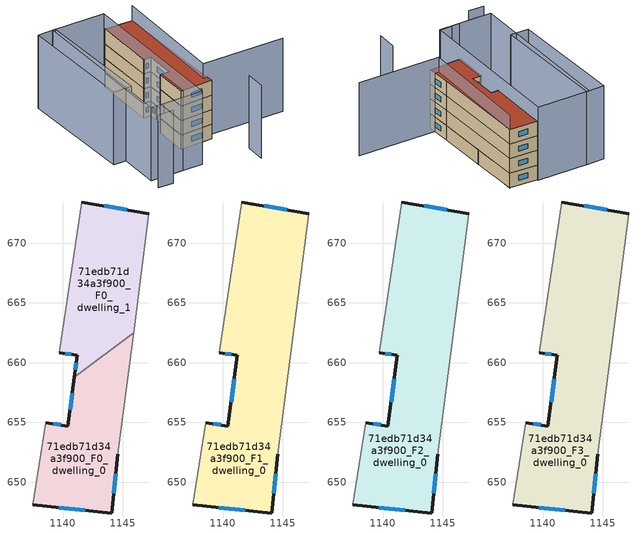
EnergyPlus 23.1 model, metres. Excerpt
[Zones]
71edb71d34a3f900_F0_dwelling_0
 floor ground (EU_floor_Construction): 1145.92,662.51 1144.6,652.33 1144.11,647.42 1137.48,648.09 1138.58,654.97 1140.44,654.7 1140.98,658.78 z0
 wall outside (EU_wall_Construction): 1140.98,658.78 1140.44,654.7 1138.58,654.97 / 1137.48,648.09 1144.11,647.42 1144.6,652.33 z0:3
 wall adiabatic (EU_wall_Construction): 1138.58,654.97 1137.48,648.09 / 1144.6,652.33 1145.92,662.51 z0:3
 wall to 71edb71d34a3f900_F0_dwelling_1 (EU_wall_Construction): 1145.92,662.51 1140.98,658.78 z0:3
 window (EU_Window_Construction): 1139.82,654.79 1139.2,654.88 / 1140.8,657.42 1140.62,656.06 / 1144.27,649.06 1144.44,650.69 / 1139.69,647.87 1141.9,647.65 z1:2
71edb71d34a3f900_F0_dwelling_1
 floor ground (EU_floor_Construction): 1147.21,672.44 1145.92,662.51 1140.98,658.78 1141.22,660.62 1139.71,660.82 1141.6,673.43 z0
 wall outside (EU_wall_Construction): 1139.71,660.82 1141.22,660.62 1140.98,658.78 / 1147.21,672.44 1141.6,673.43 z0:3
 wall adiabatic (EU_wall_Construction): 1141.6,673.43 1139.71,660.82 / 1145.92,662.51 1147.21,672.44 z0:3
 window (EU_Window_Construction): 1140.21,660.76 1140.72,660.69 / 1145.34,672.77 1143.47,673.1 / 1141.14,660.01 1141.06,659.4 z1:2
71edb71d34a3f900_F1_dwelling_0
 floor to 71edb71d34a3f900_F0_dwelling_0 (EU_floor_Construction): 1145.92,662.51 1144.6,652.33 1144.11,647.42 1137.48,648.09 1138.58,654.97 1140.44,654.7 1140.98,658.78 z3
 floor to 71edb71d34a3f900_F0_dwelling_1 (EU_floor_Construction): 1147.21,672.44 1145.92,662.51 1140.98,658.78 1141.22,660.62 1139.71,660.82 1141.6,673.43 z3
 wall outside (EU_wall_Construction): 1139.71,660.82 1141.22,660.62 1140.44,654.7 1138.58,654.97 / 1147.21,672.44 1141.6,673.43 / 1137.48,648.09 1144.11,647.42 1144.6,652.33 z3:6
 wall adiabatic (EU_wall_Construction): 1138.58,654.97 1137.48,648.09 / 1141.6,673.43 1139.71,660.82 / 1144.6,652.33 1147.21,672.44 z3:6
 window (EU_Window_Construction): 1139.82,654.79 1139.2,654.88 / 1140.96,658.65 1140.7,656.67 / 1140.21,660.76 1140.72,660.69 / 1145.34,672.77 1143.47,673.1 / 1144.27,649.06 1144.44,650.69 / 1139.69,647.87 1141.9,647.65 z4:5
71edb71d34a3f900_F2_dwelling_0
 floor to 71edb71d34a3f900_F1_dwelling_0 (EU_floor_Construction): 1147.21,672.44 1144.6,652.33 1144.11,647.42 1137.48,648.09 1138.58,654.97 1140.44,654.7 1141.22,660.62 1139.71,660.82 1141.6,673.43 z6
 wall outside (EU_wall_Construction): 1139.71,660.82 1141.22,660.62 1140.44,654.7 1138.58,654.97 / 1147.21,672.44 1141.6,673.43 / 1137.48,648.09 1144.11,647.42 1144.6,652.33 z6:9
 wall adiabatic (EU_wall_Construction): 1138.58,654.97 1137.48,648.09 / 1141.6,673.43 1139.71,660.82 / 1144.6,652.33 1147.21,672.44 z6:9
 window (EU_Window_Construction): 1139.82,654.79 1139.2,654.88 / 1140.96,658.65 1140.7,656.67 / 1140.21,660.76 1140.72,660.69 / 1145.34,672.77 1143.47,673.1 / 1144.27,649.06 1144.44,650.69 / 1139.69,647.87 1141.9,647.65 z7:8
71edb71d34a3f900_F3_dwelling_0
 floor to 71edb71d34a3f900_F2_dwelling_0 (EU_floor_Construction): 1147.21,672.44 1144.6,652.33 1144.11,647.42 1137.48,648.09 1138.58,654.97 1140.44,654.7 1141.22,660.62 1139.71,660.82 1141.6,673.43 z9
 wall outside (EU_wall_Construction): 1139.71,660.82 1141.22,660.62 1140.44,654.7 1138.58,654.97 / 1147.21,672.44 1141.6,673.43 / 1137.48,648.09 1144.11,647.42 1144.6,652.33 z9:12
 wall adiabatic (EU_wall_Construction): 1138.58,654.97 1137.48,648.09 / 1141.6,673.43 1139.71,660.82 / 1144.6,652.33 1147.21,672.44 z9:12
 window (EU_Window_Construction): 1139.82,654.79 1139.2,654.88 / 1140.96,658.65 1140.7,656.67 / 1140.21,660.76 1140.72,660.69 / 1145.34,672.77 1143.47,673.1 / 1144.27,649.06 1144.44,650.69 / 1139.69,647.87 1141.9,647.65 z10:11
 roof outside (EU_roof_Construction): 1144.11,647.42 1144.6,652.33 1147.21,672.44 1141.6,673.43 1139.71,660.82 1141.22,660.62 1140.44,654.7 1138.58,654.97 1137.48,648.09 z12
shading: 1125.6,640.73 1128.75,640.3 / 1146.27,636.57 1146.86,640.52 / 1134.62,642.35 1137.02,642.04 / 1159.87,646.37 1143.43,649.02 / 1143.43,649.02 1147.21,672.44 / 1128.97,642.99 1134.61,642.25 / 1141.65,673.75 1137,641.88 / 1137,641.88 1126.35,643.43 / 1126.35,643.43 1131,675.3 / 1131,675.3 1141.65,673.75 / 1125,651.94 1127.85,675.7 / 1127.85,675.7 1131.49,675.27 / 1131.49,675.27 1128.64,651.51 / 1128.64,651.51 1125,651.94 z0:15
[Building]
EU S2 Campaign: North Axis=0; Terrain=City; Solar Distribution=FullExterior
[Site:Location]
Bologna: Latitude=44.5; Longitude=11.25; Time Zone=1; Elevation=37
[SizingPeriod:WeatherFileDays]
AnnualSizingPeriod: Begin Month=1; Begin Day of Month=1; End Month=12; End Day of Month=31; Day of Week for Start Day=Monday; Use Weather File Daylight Saving Period=No; Use Weather File Rain and Snow Indicators=No
[MATERIAL]
EU_InternalMass_Material: Roughness=MediumRough; Thickness=0.1; Conductivity=1; Density=1800; Specific Heat=900; Thermal Absorptance=0.9; Solar Absorptance=0.7; Visible Absorptance=0.7
[MATERIAL:NOMASS] Roughness=MediumRough; Thermal Absorptance=0.9; Solar Absorptance=0.7; Visible Absorptance=0.7
Name | Thermal Resistance
EU_wall_NoMass | 0.937881
EU_roof_NoMass | 0.548572
EU_floor_NoMass | 0.71348
[WINDOWMATERIAL:SIMPLEGLAZINGSYSTEM]
EU_Window_SimpleGlazing: UFactor=4.25633; Solar Heat Gain Coefficient=0.85; Visible Transmittance=0.85
[CONSTRUCTION]
EU_wall_Construction: EU_wall_NoMass
EU_roof_Construction: EU_roof_NoMass
EU_floor_Construction: EU_floor_NoMass
EU_InternalMass_Construction: EU_InternalMass_Material
EU_Window_Construction: EU_Window_SimpleGlazing
[ZONE] Type=1; Multiplier=1; Ceiling Height=autocalculate; Floor Area=autocalculate; Part of Total Floor Area=Yes
Name | Volume
71edb71d34a3f900_F0_dwelling_0 | 216.146
71edb71d34a3f900_F1_dwelling_0 | 432.289
71edb71d34a3f900_F2_dwelling_0; 71edb71d34a3f900_F3_dwelling_0 | 432.303
71edb71d34a3f900_F0_dwelling_1 | 216.143
[INTERNALMASS] Construction=EU_InternalMass_Construction
Name | Zone or ZoneList | Surface Area
71edb71d34a3f900_F0_dwelling_0_EU_InternalMass | 71edb71d34a3f900_F0_dwelling_0 | 72.0486
71edb71d34a3f900_F0_dwelling_1_EU_InternalMass | 71edb71d34a3f900_F0_dwelling_1 | 72.0478
71edb71d34a3f900_F1_dwelling_0_EU_InternalMass | 71edb71d34a3f900_F1_dwelling_0 | 144.101
71edb71d34a3f900_F2_dwelling_0_EU_InternalMass | 71edb71d34a3f900_F2_dwelling_0 | 144.101
71edb71d34a3f900_F3_dwelling_0_EU_InternalMass | 71edb71d34a3f900_F3_dwelling_0 | 144.101
[OTHEREQUIPMENT] Fuel Type=Electricity; Design Level Calculation Method=Watts/Area; Power per Zone Floor Area=1; Fraction Latent=0; Fraction Radiant=0; Fraction Lost=0; Carbon Dioxide Generation Rate=0; EndUse Subcategory=EU_Step8_InternalGains
Name | Zone or ZoneList or Space or SpaceList | Schedule
EU_Step8_InternalGain_71edb71d34a3f900_F0_dwelling_0_f000 | 71edb71d34a3f900_F0_dwelling_0 | EU_Step8_GainSchedule_71edb71d34a3f900_F0_dwelling_0_f000
EU_Step8_InternalGain_71edb71d34a3f900_F0_dwelling_1_f000 | 71edb71d34a3f900_F0_dwelling_1 | EU_Step8_GainSchedule_71edb71d34a3f900_F0_dwelling_1_f000
EU_Step8_InternalGain_71edb71d34a3f900_F1_dwelling_0_f000 | 71edb71d34a3f900_F1_dwelling_0 | EU_Step8_GainSchedule_71edb71d34a3f900_F1_dwelling_0_f000
EU_Step8_InternalGain_71edb71d34a3f900_F2_dwelling_0_f000 | 71edb71d34a3f900_F2_dwelling_0 | EU_Step8_GainSchedule_71edb71d34a3f900_F2_dwelling_0_f000
EU_Step8_InternalGain_71edb71d34a3f900_F3_dwelling_0_f000 | 71edb71d34a3f900_F3_dwelling_0 | EU_Step8_GainSchedule_71edb71d34a3f900_F3_dwelling_0_f000
[ZONEVENTILATION:DESIGNFLOWRATE] Schedule=EU_AlwaysOn; Design Flow Rate Calculation Method=AirChanges/Hour; Air Changes per Hour=0.687892; Ventilation Type=Natural; Fan Pressure Rise=0; Fan Total Efficiency=1; Constant Term Coefficient=1; Temperature Term Coefficient=0; Velocity Term Coefficient=0; Velocity Squared Term Coefficient=0; Minimum Indoor Temperature=-100; Maximum Indoor Temperature=100; Delta Temperature=-100; Minimum Outdoor Temperature=-100; Maximum Outdoor Temperature=100; Maximum Wind Speed=40
Name | Zone or ZoneList or Space or SpaceList
EU_ConstantAir_71edb71d34a3f900_F0_dwelling_0 | 71edb71d34a3f900_F0_dwelling_0
EU_ConstantAir_71edb71d34a3f900_F0_dwelling_1 | 71edb71d34a3f900_F0_dwelling_1
EU_ConstantAir_71edb71d34a3f900_F1_dwelling_0 | 71edb71d34a3f900_F1_dwelling_0
EU_ConstantAir_71edb71d34a3f900_F2_dwelling_0 | 71edb71d34a3f900_F2_dwelling_0
EU_ConstantAir_71edb71d34a3f900_F3_dwelling_0 | 71edb71d34a3f900_F3_dwelling_0
[HVACTEMPLATE:THERMOSTAT] Constant Heating Setpoint=20; Constant Cooling Setpoint=50
EU_HeatOnly_71edb71d34a3f900_F0_dwelling_0; EU_HeatOnly_71edb71d34a3f900_F0_dwelling_1; EU_HeatOnly_71edb71d34a3f900_F1_dwelling_0; EU_HeatOnly_71edb71d34a3f900_F2_dwelling_0; EU_HeatOnly_71edb71d34a3f900_F3_dwelling_0
[HVACTEMPLATE:ZONE:IDEALLOADSAIRSYSTEM] System Availability Schedule=EU_AlwaysOn; Maximum Heating Supply Air Temperature=50; Minimum Cooling Supply Air Temperature=13; Maximum Heating Supply Air Humidity Ratio=0.0156; Minimum Cooling Supply Air Humidity Ratio=0.0077; Heating Limit=NoLimit; Cooling Limit=NoLimit; Heating Availability Schedule=EU_AlwaysOn; Cooling Availability Schedule=EU_CoolingOff; Dehumidification Control Type=ConstantSensibleHeatRatio; Cooling Sensible Heat Ratio=0.7; Dehumidification Setpoint=60; Humidification Control Type=None; Humidification Setpoint=30; Outdoor Air Method=None; Outdoor Air Flow Rate per Person=0.00944; Outdoor Air Flow Rate per Zone Floor Area=0; Outdoor Air Flow Rate per Zone=0; Demand Controlled Ventilation Type=None; Outdoor Air Economizer Type=NoEconomizer; Heat Recovery Type=None; Sensible Heat Recovery Effectiveness=0.7; Latent Heat Recovery Effectiveness=0.65
Name | Template Thermostat
71edb71d34a3f900_F0_dwelling_0 | EU_HeatOnly_71edb71d34a3f900_F0_dwelling_0
71edb71d34a3f900_F0_dwelling_1 | EU_HeatOnly_71edb71d34a3f900_F0_dwelling_1
71edb71d34a3f900_F1_dwelling_0 | EU_HeatOnly_71edb71d34a3f900_F1_dwelling_0
71edb71d34a3f900_F2_dwelling_0 | EU_HeatOnly_71edb71d34a3f900_F2_dwelling_0
71edb71d34a3f900_F3_dwelling_0 | EU_HeatOnly_71edb71d34a3f900_F3_dwelling_0
[SIZING:ZONE] Zone Cooling Design Supply Air Temperature Input Method=SupplyAirTemperature; Zone Cooling Design Supply Air Temperature=13; Zone Heating Design Supply Air Temperature Input Method=SupplyAirTemperature; Zone Heating Design Supply Air Temperature=50; Zone Cooling Design Supply Air Humidity Ratio=0.008; Zone Heating Design Supply Air Humidity Ratio=0.008; Cooling Design Air Flow Method=DesignDay; Cooling Design Air Flow Rate=0; Cooling Minimum Air Flow per Zone Floor Area=0.000762; Cooling Minimum Air Flow=0; Cooling Minimum Air Flow Fraction=0.2; Heating Design Air Flow Method=DesignDay; Heating Design Air Flow Rate=0; Heating Maximum Air Flow per Zone Floor Area=0.002032; Heating Maximum Air Flow=0.141576; Heating Maximum Air Flow Fraction=0.3; Account for Dedicated Outdoor Air System=No; Dedicated Outdoor Air System Control Strategy=NeutralSupplyAir; Dedicated Outdoor Air Low Setpoint Temperature for Design=autosize; Dedicated Outdoor Air High Setpoint Temperature for Design=autosize; Zone Load Sizing Method=Sensible Load Only No Latent Load; Zone Latent Cooling Design Supply Air Humidity Ratio Input Method=HumidityRatioDifference; Zone Cooling Design Supply Air Humidity Ratio Difference=0.005; Zone Latent Heating Design Supply Air Humidity Ratio Input Method=HumidityRatioDifference; Zone Humidification Design Supply Air Humidity Ratio Difference=0.005
71edb71d34a3f900_F0_dwelling_0; 71edb71d34a3f900_F0_dwelling_1; 71edb71d34a3f900_F1_dwelling_0; 71edb71d34a3f900_F2_dwelling_0; 71edb71d34a3f900_F3_dwelling_0
[SCHEDULE:CONSTANT]
Name | Hourly Value
EU_AlwaysOn | 1
EU_CoolingOff | 0
[SCHEDULE:FILE] Column Number=1; Rows to Skip at Top=0; Number of Hours of Data=8760; Column Separator=Comma; Interpolate to Timestep=No; Minutes per Item=60; Adjust Schedule for Daylight Savings=Yes
Name | File
EU_Step8_GainSchedule_71edb71d34a3f900_F0_dwelling_0_f000 | ../../schedules/71edb71d34a3f900/71edb71d34a3f900_F0_dwelling_0_f000_gain.csv
EU_Step8_GainSchedule_71edb71d34a3f900_F0_dwelling_1_f000 | ../../schedules/71edb71d34a3f900/71edb71d34a3f900_F0_dwelling_1_f000_gain.csv
EU_Step8_GainSchedule_71edb71d34a3f900_F1_dwelling_0_f000 | ../../schedules/71edb71d34a3f900/71edb71d34a3f900_F1_dwelling_0_f000_gain.csv
EU_Step8_GainSchedule_71edb71d34a3f900_F2_dwelling_0_f000 | ../../schedules/71edb71d34a3f900/71edb71d34a3f900_F2_dwelling_0_f000_gain.csv
EU_Step8_GainSchedule_71edb71d34a3f900_F3_dwelling_0_f000 | ../../schedules/71edb71d34a3f900/71edb71d34a3f900_F3_dwelling_0_f000_gain.csv
